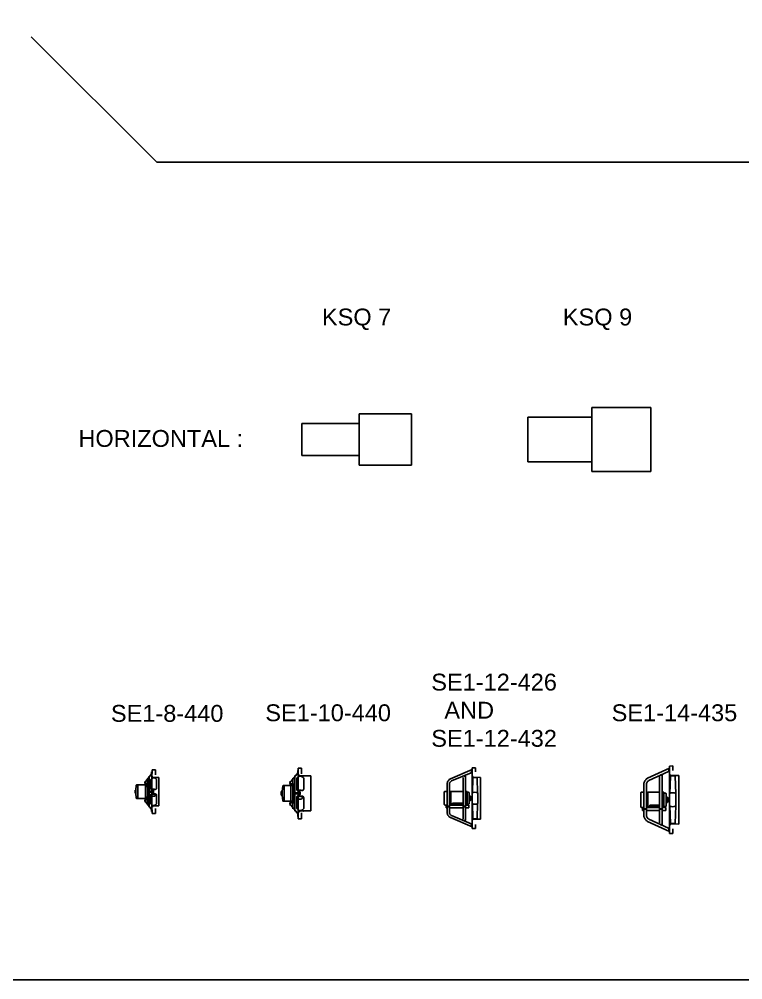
# Model space of a CAD drawing. Header units: inches. Extents: x 2025 to 34930, y -6955 to 4650.
# Drawn here: x 33322.4 to 33537.1, y 2163.5 to 2448.3 of the extents above; entities that cross this region are included whole.
import ezdxf

# ---------------------------------------------------------------- set-up
doc = ezdxf.new("R2010")
doc.units = ezdxf.units.IN
doc.header["$MEASUREMENT"] = 0
doc.styles.add('style1', font='arial.ttf', dxfattribs={"height": 5})

# ---------------------------------------------------------------- blocks, each defined once
blk = doc.blocks.new('SE1-8-440')
for p, q in [((5442.83, -316.19), (5440.74, -318.82)), ((5442.72, -316.33), (5442.72, -315.71)), ((5442.83, -326.87), (5442.83, -316.19)), ((5443.85, -315.03), (5442.85, -315.03)), ((5442.85, -316.16), (5442.85, -315.03)), ((5443.85, -316.49), (5443.85, -315.03)), ((5440.81, -319.52), (5440.81, -318.41)), ((5440.86, -319.06), (5441.59, -319.06)), ((5441.48, -319.6), (5441.48, -317.58)), ((5441.97, -321.38), (5441.97, -316.96)), ((5442.52, -317.94), (5442.52, -320.73)), ((5442.83, -326.24), (5442.83, -316.82)), ((5442.83, -317.58), (5443.03, -317.48)), ((5444.83, -317.34), (5443.45, -317.34)), ((5443.82, -317.55), (5444.04, -317.73)), ((5444.18, -320.47), (5444.18, -317.94)), ((5444.83, -317.34), (5444.83, -325.72)), ((5437.83, -321.08), (5438.02, -321.08)), ((5437.83, -321.99), (5437.83, -321.08)), ((5438.02, -321.08), (5438.2, -319.63)), ((5438.02, -321.08), (5438.02, -321.99)), ((5438.32, -319.52), (5441.31, -319.52)), ((5438.6, -319.52), (5438.6, -323.54)), ((5440.94, -319.52), (5440.94, -323.54)), ((5441.43, -319.6), (5441.74, -319.6)), ((5441.51, -320.84), (5441.43, -319.64)), ((5441.44, -319.74), (5441.74, -319.74)), ((5441.51, -320.84), (5441.51, -322.23)), ((5441.74, -320.84), (5441.51, -320.84)), ((5441.74, -319.33), (5441.97, -319.33)), ((5441.74, -323.73), (5441.74, -319.33)), ((5441.97, -320.11), (5441.74, -320.11)), ((5442.83, -321.38), (5441.74, -321.38)), ((5442.83, -321.68), (5441.74, -321.68)), ((5441.97, -321.68), (5441.97, -326.1)), ((5442.92, -321.41), (5442.83, -321.41)), ((5442.92, -321.66), (5442.83, -321.66)), ((5442.92, -321.18), (5443.26, -321.18)), ((5442.92, -321.88), (5442.92, -321.18)), ((5442.92, -321.88), (5443.26, -321.88)), ((5443.26, -320.95), (5443.26, -322.12)), ((5443.33, -321.26), (5443.26, -321.26)), ((5443.33, -321.81), (5443.26, -321.81)), ((5443.33, -321.26), (5443.33, -321.81)), ((5444.04, -320.78), (5443.95, -320.83)), ((5437.83, -321.99), (5438.02, -321.99)), ((5438.02, -321.99), (5438.2, -323.44)), ((5438.32, -323.54), (5441.31, -323.54)), ((5442.83, -326.87), (5440.74, -324.25)), ((5440.81, -323.54), (5440.81, -324.65)), ((5440.86, -324), (5441.59, -324)), ((5441.51, -322.23), (5441.43, -323.43)), ((5441.43, -323.46), (5441.74, -323.46)), ((5441.44, -323.32), (5441.74, -323.32)), ((5441.48, -323.46), (5441.48, -325.48)), ((5441.74, -322.23), (5441.51, -322.23)), ((5441.97, -322.96), (5441.74, -322.96)), ((5441.74, -323.73), (5441.97, -323.73)), ((5441.86, -323.74), (5441.95, -323.74)), ((5442.52, -325.12), (5442.52, -322.33)), ((5442.83, -322.84), (5442.79, -322.82)), ((5443.11, -322.28), (5442.82, -322.36)), ((5442.83, -322.19), (5442.9, -322.21)), ((5443.69, -322.36), (5443.41, -322.28)), ((5443.99, -322.25), (5444.04, -322.29)), ((5444.18, -325.12), (5444.18, -322.6)), ((5442.72, -326.73), (5442.72, -327.35)), ((5443.08, -325.6), (5442.83, -325.49)), ((5442.85, -326.9), (5442.85, -328.03)), ((5444.83, -325.72), (5443.45, -325.72)), ((5443.85, -326.53), (5443.85, -328.03)), ((5444.04, -325.33), (5443.9, -325.46)), ((5444.04, -325.72), (5444.04, -325.72)), ((5443.85, -328.03), (5442.85, -328.03))]:
    blk.add_line(p, q)
blk.add_circle((5442.99, -321.53), 0.0425)
for centre, radius, start, end in [((5442.78, -315.71), 0.0617, 0, 180), ((5442.8, -316.16), 0.0493, 321.4195, 0), ((5440.86, -318.91), 0.148, 141.4195, 270), ((5441.59, -319.33), 0.271, 0, 90), ((5443.35, -318.34), 0.917, 124.1576, 154.6083), ((5443.49, -316.67), 0.675, 192.9764, 266.165), ((5443.35, -318.34), 0.917, 59.2363, 110.201), ((5443.35, -318.34), 0.917, 25.3917, 41.0076), ((5438.32, -319.64), 0.123, 90, 172.7563), ((5441.31, -319.64), 0.123, 3.5822, 90), ((5442.6, -320.58), 0.143, 180, 237.4082), ((5442.64, -320.73), 0.12, 180, 237.4082), ((5442.74, -320.36), 0.398, 237.4082, 253.1177), ((5442.76, -320.55), 0.333, 237.4082, 253.1177), ((5442.7, -320.5), 0.247, 253.1177, 298.034), ((5442.72, -320.67), 0.207, 253.1177, 298.034), ((5443.26, -321.68), 0.939, 61.966, 118.034), ((5443.07, -320.96), 0.184, 4.3911, 78.8683), ((5443.44, -320.96), 0.184, 101.1317, 175.6089), ((5443.8, -320.67), 0.207, 241.966, 286.8823), ((5443.77, -320.47), 0.405, 281.8285, 296.4344), ((5443.77, -320.47), 0.405, 311.5564, 0.7194), ((5438.32, -323.42), 0.123, 187.2437, 270), ((5440.86, -324.15), 0.148, 90, 218.5805), ((5441.31, -323.42), 0.123, 270, 356.4178), ((5441.59, -323.73), 0.271, 270, 0), ((5442.64, -322.33), 0.12, 122.5918, 180), ((5442.76, -322.51), 0.333, 76.3389, 122.5918), ((5442.95, -322.6), 0.284, 147.6857, 198.1985), ((5442.87, -322.63), 0.207, 198.1985, 248.0951), ((5442.88, -322.56), 0.207, 105.9067, 147.6857), ((5443.26, -321.67), 1.24, 250.074, 291.9081), ((5442.76, -322.51), 0.333, 38.1621, 65.0265), ((5443.07, -322.1), 0.184, 281.1317, 355.6089), ((5443.44, -322.1), 0.184, 184.3911, 258.8683), ((5443.76, -322.51), 0.333, 73.1177, 141.8379), ((5443.64, -322.56), 0.207, 32.8071, 74.0933), ((5443.64, -322.63), 0.207, 291.9081, 341.8381), ((5443.57, -322.6), 0.283, 341.8381, 32.8071), ((5443.77, -322.59), 0.405, 57.9496, 78.1715), ((5443.77, -322.59), 0.405, 359.2806, 48.4436), ((5443.35, -324.73), 0.917, 205.3917, 235.8424), ((5442.78, -327.35), 0.0617, 180, 0), ((5443.49, -326.4), 0.675, 93.835, 167.0236), ((5442.8, -326.9), 0.0493, 0, 38.5805), ((5443.35, -324.73), 0.917, 252.644, 306.8851), ((5443.35, -324.73), 0.917, 318.9924, 334.6083)]:
    blk.add_arc(centre, radius, start, end)
for p in [(5444.04, -317.34), (5444.04, -325.72)]:
    blk.add_point(p)
blk = doc.blocks.new('SE1-10-440')
for p, q in [((5486.21, -315.88), (5483.79, -318.91)), ((5486.08, -316.04), (5486.08, -315.32)), ((5486.21, -328.2), (5486.21, -315.88)), ((5486.21, -327.88), (5486.21, -316.2)), ((5487.22, -314.54), (5486.22, -314.54)), ((5486.22, -315.84), (5486.22, -314.54)), ((5487.22, -316.22), (5487.22, -314.54)), ((5483.87, -319.72), (5483.87, -318.44)), ((5484.64, -319.81), (5484.64, -317.48)), ((5485.21, -321.87), (5485.21, -316.77)), ((5485.82, -317.59), (5485.82, -321.05)), ((5486.21, -317.14), (5486.45, -317.02)), ((5489.96, -316.85), (5486.97, -316.85)), ((5487.43, -317.11), (5487.7, -317.34)), ((5487.87, -320.73), (5487.87, -317.59)), ((5489.96, -316.85), (5489.96, -327.23)), ((5481.21, -321.51), (5481.42, -321.51)), ((5481.21, -322.57), (5481.21, -321.51)), ((5481.42, -321.51), (5481.63, -319.84)), ((5481.42, -321.51), (5481.42, -322.57)), ((5481.77, -319.72), (5484.45, -319.72)), ((5482.09, -319.72), (5482.09, -324.36)), ((5483.92, -319.19), (5484.77, -319.19)), ((5484.02, -319.72), (5484.02, -324.36)), ((5484.58, -319.81), (5484.94, -319.81)), ((5484.68, -321.24), (5484.59, -319.85)), ((5484.6, -319.97), (5484.94, -319.97)), ((5484.68, -321.24), (5484.68, -322.84)), ((5484.94, -321.24), (5484.68, -321.24)), ((5484.94, -319.5), (5485.21, -319.5)), ((5484.94, -324.58), (5484.94, -319.5)), ((5485.21, -320.4), (5484.94, -320.4)), ((5486.21, -321.87), (5484.94, -321.87)), ((5486.31, -321.89), (5486.21, -321.89)), ((5486.31, -321.6), (5486.73, -321.6)), ((5486.31, -322.48), (5486.31, -321.6)), ((5486.73, -321.32), (5486.73, -322.76)), ((5486.82, -321.7), (5486.73, -321.7)), ((5486.82, -321.7), (5486.82, -322.38)), ((5487.7, -321.1), (5487.59, -321.18)), ((5481.21, -322.57), (5481.42, -322.57)), ((5481.42, -322.57), (5481.63, -324.24)), ((5481.77, -324.36), (5484.45, -324.36)), ((5483.87, -324.36), (5483.87, -325.64)), ((5484.58, -324.27), (5484.94, -324.27)), ((5484.68, -322.84), (5484.59, -324.23)), ((5484.6, -324.11), (5484.94, -324.11)), ((5484.64, -324.27), (5484.64, -326.6)), ((5484.94, -322.84), (5484.68, -322.84)), ((5486.21, -322.21), (5484.94, -322.21)), ((5485.21, -323.68), (5484.94, -323.68)), ((5484.94, -324.58), (5485.21, -324.58)), ((5485.08, -324.59), (5485.18, -324.59)), ((5485.21, -322.21), (5485.21, -327.31)), ((5485.82, -326.49), (5485.82, -323.03)), ((5486.21, -323.66), (5486.16, -323.64)), ((5486.55, -322.97), (5486.19, -323.07)), ((5486.31, -322.19), (5486.21, -322.19)), ((5486.21, -322.86), (5486.28, -322.88)), ((5486.31, -322.48), (5486.73, -322.48)), ((5486.82, -322.38), (5486.73, -322.38)), ((5487.27, -323.07), (5486.91, -322.97)), ((5487.64, -322.93), (5487.7, -322.98)), ((5487.87, -326.49), (5487.87, -323.36)), ((5486.21, -328.2), (5483.79, -325.17)), ((5483.92, -324.89), (5484.77, -324.89)), ((5486.51, -327.08), (5486.21, -326.94)), ((5489.96, -327.23), (5486.97, -327.23)), ((5487.7, -326.74), (5487.53, -326.91)), ((5487.7, -327.23), (5487.7, -327.23)), ((5486.08, -328.04), (5486.08, -328.76)), ((5486.22, -328.24), (5486.22, -329.54)), ((5487.22, -329.54), (5486.22, -329.54)), ((5487.22, -327.8), (5487.22, -329.54))]:
    blk.add_line(p, q)
blk.add_circle((5486.39, -322.04), 0.0526)
for centre, radius, start, end in [((5486.15, -315.32), 0.0712, 0, 180), ((5486.16, -315.84), 0.0569, 321.4195, 0), ((5487.02, -316.02), 0.836, 192.9764, 266.165), ((5483.92, -319.02), 0.171, 141.4195, 270), ((5486.84, -318.08), 1.14, 124.1576, 154.6083), ((5486.84, -318.08), 1.14, 59.2363, 110.201), ((5486.84, -318.08), 1.14, 25.3917, 41.0076), ((5481.77, -319.86), 0.142, 90, 172.7563), ((5484.45, -319.86), 0.142, 3.5822, 90), ((5484.77, -319.5), 0.313, 0, 90), ((5485.94, -320.94), 0.165, 180, 237.4082), ((5485.97, -321.05), 0.148, 180, 237.4082), ((5486.1, -320.69), 0.459, 237.4082, 253.1177), ((5486.11, -320.82), 0.413, 237.4082, 253.1177), ((5486.05, -320.85), 0.285, 253.1177, 298.034), ((5486.06, -320.97), 0.256, 253.1177, 298.034), ((5486.73, -322.23), 1.16, 61.966, 118.034), ((5486.5, -321.33), 0.228, 4.3911, 78.8683), ((5486.96, -321.33), 0.228, 101.1317, 175.6089), ((5487.4, -320.97), 0.256, 241.966, 286.8823), ((5487.37, -320.73), 0.502, 281.8285, 296.4344), ((5487.37, -320.73), 0.502, 311.5564, 0.7194), ((5481.77, -324.22), 0.142, 187.2437, 270), ((5484.45, -324.22), 0.142, 270, 356.4178), ((5484.77, -324.58), 0.313, 270, 0), ((5485.97, -323.03), 0.148, 122.5918, 180), ((5486.11, -323.26), 0.413, 76.3389, 122.5918), ((5486.34, -323.37), 0.352, 147.6857, 198.1985), ((5486.25, -323.4), 0.256, 198.1985, 248.0951), ((5486.26, -323.32), 0.256, 105.9067, 147.6857), ((5486.73, -322.21), 1.54, 250.074, 291.9081), ((5486.11, -323.26), 0.413, 38.1621, 65.0265), ((5486.5, -322.75), 0.228, 281.1317, 355.6089), ((5486.96, -322.75), 0.228, 184.3911, 258.8683), ((5487.35, -323.26), 0.413, 73.1177, 141.8379), ((5487.2, -323.32), 0.256, 32.8071, 74.0933), ((5487.21, -323.4), 0.256, 291.9081, 341.8381), ((5487.12, -323.37), 0.351, 341.8381, 32.8071), ((5487.37, -323.35), 0.502, 57.9496, 78.1715), ((5487.37, -323.35), 0.502, 359.2806, 48.4436), ((5483.92, -325.06), 0.171, 90, 218.5805), ((5486.84, -326), 1.14, 205.3917, 235.8424), ((5487.02, -328.06), 0.836, 93.835, 167.0236), ((5486.84, -326), 1.14, 252.644, 306.8851), ((5486.84, -326), 1.14, 318.9924, 334.6083), ((5486.15, -328.76), 0.0712, 180, 0), ((5486.16, -328.24), 0.0569, 0, 38.5805)]:
    blk.add_arc(centre, radius, start, end)
for p in [(5487.7, -316.85), (5487.7, -327.23)]:
    blk.add_point(p)
blk = doc.blocks.new('SE1-12-426')
for p, q in [((5531.38, -317.73), (5537.81, -315)), ((5531.72, -318.32), (5537.59, -315.9)), ((5537.59, -315.9), (5537.83, -315.03)), ((5537.83, -315.03), (5537.81, -315)), ((5538.83, -314.45), (5537.83, -314.48)), ((5537.83, -332.48), (5537.83, -314.48)), ((5538.83, -314.45), (5538.83, -315.67)), ((5530.41, -319.24), (5530.44, -319.03)), ((5530.44, -319.03), (5530.49, -318.84)), ((5530.49, -318.84), (5530.57, -318.64)), ((5530.57, -318.64), (5530.66, -318.45)), ((5530.66, -318.45), (5530.77, -318.28)), ((5530.77, -318.28), (5530.91, -318.11)), ((5530.91, -318.11), (5531.05, -317.97)), ((5531.05, -317.97), (5531.38, -317.73)), ((5531.1, -319.17), (5531.14, -319.04)), ((5531.14, -319.04), (5531.19, -318.92)), ((5531.19, -318.92), (5531.25, -318.79)), ((5531.25, -318.79), (5531.32, -318.68)), ((5531.32, -318.68), (5531.41, -318.57)), ((5531.41, -318.57), (5531.51, -318.48)), ((5531.51, -318.48), (5531.72, -318.32)), ((5535.19, -317.29), (5535.19, -329.66)), ((5535.86, -330.05), (5535.86, -316.9)), ((5537.91, -321.84), (5538.06, -317.5)), ((5538.06, -317.48), (5538.07, -317.45)), ((5538.06, -317.5), (5538.06, -317.48)), ((5538.06, -317.5), (5538.06, -317.5)), ((5538.07, -317.45), (5538.08, -317.43)), ((5538.08, -317.43), (5538.09, -317.41)), ((5538.09, -317.41), (5538.11, -317.39)), ((5538.11, -317.39), (5538.13, -317.38)), ((5538.13, -317.38), (5538.15, -317.36)), ((5538.15, -317.36), (5538.17, -317.35)), ((5538.17, -317.35), (5538.22, -317.35)), ((5538.21, -317.27), (5540.33, -317.29)), ((5538.22, -317.35), (5539.16, -317.35)), ((5539.16, -317.35), (5539.16, -317.35)), ((5539.16, -317.35), (5539.18, -317.35)), ((5539.18, -317.35), (5539.21, -317.35)), ((5539.21, -317.35), (5539.23, -317.36)), ((5539.23, -317.36), (5539.25, -317.38)), ((5539.25, -317.38), (5539.27, -317.39)), ((5539.27, -317.39), (5539.29, -317.41)), ((5539.29, -317.41), (5539.3, -317.43)), ((5539.3, -317.43), (5539.31, -317.46)), ((5539.31, -317.46), (5539.32, -317.5)), ((5539.32, -317.5), (5539.45, -321.86)), ((5540.33, -329.67), (5540.33, -317.29)), ((5529.58, -321.58), (5529.6, -321.55)), ((5529.58, -321.61), (5529.58, -321.58)), ((5529.58, -321.64), (5529.58, -321.61)), ((5529.58, -325.32), (5529.58, -321.64)), ((5529.58, -321.64), (5529.58, -321.64)), ((5529.6, -321.55), (5529.61, -321.52)), ((5529.61, -321.52), (5529.63, -321.5)), ((5529.63, -321.5), (5529.66, -321.48)), ((5529.66, -321.48), (5529.69, -321.46)), ((5529.69, -321.46), (5529.72, -321.45)), ((5529.72, -321.45), (5529.78, -321.44)), ((5529.78, -321.44), (5530.4, -321.44)), ((5530.4, -319.43), (5530.41, -319.24)), ((5530.4, -327.52), (5530.4, -319.43)), ((5530.4, -319.43), (5530.4, -319.43)), ((5531.08, -319.3), (5531.1, -319.17)), ((5531.08, -319.43), (5531.08, -319.3)), ((5531.08, -327.52), (5531.08, -319.43)), ((5531.08, -319.43), (5531.08, -319.43)), ((5531.08, -321.44), (5531.29, -321.44)), ((5531.29, -321.44), (5531.29, -321.44)), ((5531.29, -321.44), (5531.32, -321.44)), ((5531.32, -321.44), (5531.35, -321.45)), ((5531.35, -321.45), (5531.38, -321.46)), ((5531.38, -321.46), (5531.41, -321.48)), ((5531.41, -321.48), (5531.43, -321.5)), ((5531.43, -321.5), (5531.45, -321.52)), ((5531.45, -321.52), (5531.47, -321.55)), ((5531.47, -321.55), (5531.48, -321.58)), ((5531.48, -321.58), (5531.49, -321.64)), ((5531.49, -321.57), (5531.5, -321.55)), ((5531.49, -321.59), (5531.49, -321.57)), ((5531.49, -321.64), (5531.49, -325.29)), ((5531.5, -321.55), (5531.51, -321.53)), ((5531.51, -321.53), (5531.53, -321.51)), ((5531.53, -321.51), (5531.55, -321.49)), ((5531.55, -321.49), (5531.58, -321.47)), ((5531.58, -321.47), (5531.61, -321.46)), ((5531.61, -321.46), (5531.65, -321.45)), ((5531.65, -321.45), (5531.71, -321.45)), ((5531.71, -321.45), (5535.19, -321.45)), ((5536.22, -321.45), (5535.86, -321.45)), ((5536.25, -321.45), (5536.22, -321.45)), ((5536.27, -321.46), (5536.25, -321.45)), ((5536.28, -321.46), (5536.27, -321.46)), ((5536.29, -321.48), (5536.28, -321.46)), ((5536.3, -321.49), (5536.29, -321.48)), ((5536.31, -321.5), (5536.3, -321.49)), ((5536.32, -321.52), (5536.31, -321.5)), ((5536.32, -321.53), (5536.32, -321.52)), ((5536.32, -321.55), (5536.32, -321.53)), ((5536.32, -325.24), (5536.32, -321.55)), ((5536.32, -321.55), (5536.32, -321.55)), ((5536.32, -321.72), (5536.76, -321.72)), ((5536.76, -321.72), (5536.76, -321.72)), ((5536.76, -321.72), (5536.79, -321.72)), ((5536.79, -321.72), (5536.82, -321.73)), ((5536.82, -321.73), (5536.85, -321.74)), ((5536.85, -321.74), (5536.88, -321.75)), ((5536.88, -321.75), (5536.9, -321.78)), ((5536.9, -321.78), (5536.93, -321.8)), ((5536.93, -321.8), (5536.94, -321.83)), ((5536.94, -321.83), (5536.95, -321.86)), ((5536.95, -321.86), (5536.96, -321.92)), ((5537.83, -321.88), (5537.83, -325.03)), ((5537.91, -321.84), (5537.91, -321.84)), ((5539.48, -325.03), (5539.48, -321.88)), ((5536.96, -321.92), (5536.96, -325.04)), ((5536.96, -322.76), (5537.28, -322.76)), ((5537.28, -324.2), (5536.96, -324.2)), ((5537.28, -322.76), (5537.28, -324.2)), ((5537.34, -323.21), (5537.28, -323.21)), ((5537.28, -323.75), (5537.34, -323.75)), ((5537.34, -323.75), (5537.34, -323.21)), ((5537.59, -323.22), (5537.34, -323.22)), ((5537.34, -323.74), (5537.59, -323.74)), ((5537.61, -323), (5537.59, -323.02)), ((5537.59, -323.02), (5537.59, -323.94)), ((5537.59, -323.94), (5537.61, -323.96)), ((5537.83, -323), (5537.61, -323)), ((5537.61, -323.96), (5537.83, -323.96)), ((5529.58, -325.37), (5529.58, -325.32)), ((5529.6, -325.4), (5529.58, -325.37)), ((5529.61, -325.43), (5529.6, -325.4)), ((5529.63, -325.46), (5529.61, -325.43)), ((5529.66, -325.48), (5529.63, -325.46)), ((5529.69, -325.49), (5529.66, -325.48)), ((5529.72, -325.51), (5529.69, -325.49)), ((5529.75, -325.51), (5529.72, -325.51)), ((5529.77, -325.52), (5529.75, -325.51)), ((5530.08, -325.52), (5529.77, -325.52)), ((5529.77, -325.52), (5529.77, -325.52)), ((5530.08, -326.32), (5530.08, -325.52)), ((5530.08, -325.52), (5530.4, -325.52)), ((5530.4, -326.32), (5530.08, -326.32)), ((5530.44, -327.92), (5530.4, -327.52)), ((5531.08, -325.52), (5535.19, -325.52)), ((5531.08, -325.52), (5531.34, -325.52)), ((5535.19, -326.32), (5531.08, -326.32)), ((5531.1, -327.78), (5531.08, -327.52)), ((5535.19, -325.29), (5531.34, -325.29)), ((5531.34, -325.29), (5531.34, -325.52)), ((5531.49, -325.23), (5531.98, -325.23)), ((5535.19, -324.92), (5531.98, -324.92)), ((5531.98, -324.92), (5531.98, -325.52)), ((5535.86, -325.23), (5536.32, -325.23)), ((5535.86, -325.52), (5536.89, -325.52)), ((5536.89, -326.32), (5535.86, -326.32)), ((5536.76, -325.24), (5536.32, -325.24)), ((5536.82, -325.23), (5536.76, -325.24)), ((5536.85, -325.22), (5536.82, -325.23)), ((5536.88, -325.2), (5536.85, -325.22)), ((5536.9, -325.18), (5536.88, -325.2)), ((5536.89, -325.52), (5536.89, -326.32)), ((5536.93, -325.15), (5536.9, -325.18)), ((5536.94, -325.13), (5536.93, -325.15)), ((5536.95, -325.1), (5536.94, -325.13)), ((5536.96, -325.07), (5536.95, -325.1)), ((5536.96, -325.04), (5536.96, -325.04)), ((5536.96, -325.04), (5536.96, -325.07)), ((5537.91, -325.07), (5538.06, -329.41)), ((5539.32, -329.41), (5539.45, -325.05)), ((5530.49, -328.12), (5530.44, -327.92)), ((5530.57, -328.32), (5530.49, -328.12)), ((5530.66, -328.5), (5530.57, -328.32)), ((5530.77, -328.68), (5530.66, -328.5)), ((5530.91, -328.84), (5530.77, -328.68)), ((5531.05, -328.99), (5530.91, -328.84)), ((5531.21, -329.11), (5531.05, -328.99)), ((5531.14, -327.91), (5531.1, -327.78)), ((5531.19, -328.04), (5531.14, -327.91)), ((5531.25, -328.16), (5531.19, -328.04)), ((5531.38, -329.22), (5531.21, -329.11)), ((5531.32, -328.28), (5531.25, -328.16)), ((5531.41, -328.38), (5531.32, -328.28)), ((5537.81, -331.96), (5531.38, -329.22)), ((5531.38, -329.22), (5531.38, -329.22)), ((5531.51, -328.48), (5531.41, -328.38)), ((5531.61, -328.56), (5531.51, -328.48)), ((5531.72, -328.63), (5531.61, -328.56)), ((5537.59, -331.05), (5531.72, -328.63)), ((5531.72, -328.63), (5531.72, -328.63)), ((5538.06, -329.41), (5538.06, -329.41)), ((5538.06, -329.41), (5538.06, -329.44)), ((5538.06, -329.44), (5538.07, -329.46)), ((5538.07, -329.46), (5538.08, -329.48)), ((5538.08, -329.48), (5538.09, -329.5)), ((5538.09, -329.5), (5538.11, -329.52)), ((5538.11, -329.52), (5538.13, -329.54)), ((5538.13, -329.54), (5538.15, -329.55)), ((5538.15, -329.55), (5538.17, -329.56)), ((5538.17, -329.56), (5538.22, -329.57)), ((5538.21, -329.65), (5540.33, -329.67)), ((5538.22, -329.57), (5539.16, -329.57)), ((5539.16, -329.57), (5539.16, -329.57)), ((5539.16, -329.57), (5539.18, -329.57)), ((5539.18, -329.57), (5539.21, -329.56)), ((5539.21, -329.56), (5539.23, -329.55)), ((5539.23, -329.55), (5539.25, -329.54)), ((5539.25, -329.54), (5539.27, -329.52)), ((5539.27, -329.52), (5539.29, -329.5)), ((5539.29, -329.5), (5539.3, -329.48)), ((5539.3, -329.48), (5539.31, -329.46)), ((5539.31, -329.46), (5539.32, -329.41)), ((5537.59, -331.05), (5537.83, -331.92)), ((5537.83, -331.92), (5537.81, -331.96)), ((5538.83, -332.45), (5537.83, -332.48)), ((5538.83, -332.45), (5538.83, -331.23))]:
    blk.add_line(p, q)
for centre, radius in [((5535.51, -316.84), 0.09), ((5537.71, -323.48), 0.05), ((5530.78, -325.93), 0.09), ((5535.51, -325.92), 0.09), ((5535.51, -330.12), 0.09)]:
    blk.add_circle(centre, radius)
for centre, radius, start, end in [((5538.21, -316.98), 0.287, 180, 270), ((5538.65, -323.46), 1.78, 62.3161, 117.6839), ((5538.65, -323.46), 1.78, 242.3161, 297.6839), ((5538.21, -329.93), 0.287, 90, 180)]:
    blk.add_arc(centre, radius, start, end)
blk = doc.blocks.new('SE1-14-435')
for p, q in [((5589.87, -317.56), (5596.34, -314.52)), ((5590.25, -318.22), (5596.11, -315.53)), ((5596.11, -315.53), (5596.37, -314.56)), ((5596.37, -314.56), (5596.34, -314.52)), ((5597.37, -313.91), (5596.37, -313.94)), ((5596.37, -333.94), (5596.37, -313.94)), ((5597.37, -313.91), (5597.37, -315.27)), ((5588.79, -319.23), (5588.82, -319.01)), ((5588.82, -319.01), (5588.88, -318.79)), ((5588.88, -318.79), (5588.97, -318.57)), ((5588.97, -318.57), (5589.07, -318.36)), ((5589.07, -318.36), (5589.2, -318.17)), ((5589.2, -318.17), (5589.35, -317.99)), ((5589.35, -317.99), (5589.51, -317.83)), ((5589.51, -317.83), (5589.87, -317.56)), ((5589.56, -319.16), (5589.6, -319.02)), ((5589.6, -319.02), (5589.66, -318.88)), ((5589.66, -318.88), (5589.73, -318.74)), ((5589.73, -318.74), (5589.81, -318.61)), ((5589.81, -318.61), (5589.9, -318.49)), ((5589.9, -318.49), (5590.01, -318.39)), ((5590.01, -318.39), (5590.25, -318.22)), ((5593.43, -317.08), (5593.43, -330.81)), ((5594.19, -331.25), (5594.19, -316.64)), ((5596.46, -322.04), (5596.64, -317)), ((5596.64, -316.98), (5596.65, -316.95)), ((5596.64, -317), (5596.64, -316.98)), ((5596.64, -317), (5596.64, -317)), ((5596.65, -316.95), (5596.66, -316.92)), ((5596.66, -316.92), (5596.67, -316.9)), ((5596.67, -316.9), (5596.69, -316.88)), ((5596.69, -316.88), (5596.72, -316.86)), ((5596.72, -316.86), (5596.74, -316.84)), ((5596.74, -316.84), (5596.77, -316.83)), ((5596.77, -316.83), (5596.82, -316.82)), ((5596.81, -316.73), (5599.12, -316.76)), ((5596.82, -316.82), (5597.92, -316.82)), ((5597.92, -316.82), (5597.92, -316.82)), ((5597.92, -316.82), (5597.94, -316.83)), ((5597.94, -316.83), (5597.97, -316.83)), ((5597.97, -316.83), (5598, -316.84)), ((5598, -316.84), (5598.02, -316.86)), ((5598.02, -316.86), (5598.05, -316.88)), ((5598.05, -316.88), (5598.07, -316.9)), ((5598.07, -316.9), (5598.08, -316.92)), ((5598.08, -316.92), (5598.09, -316.95)), ((5598.09, -316.95), (5598.1, -317)), ((5598.1, -317), (5598.25, -322.07)), ((5599.12, -331.14), (5599.12, -316.76)), ((5587.87, -321.87), (5587.88, -321.84)), ((5587.87, -321.9), (5587.87, -321.87)), ((5587.87, -325.99), (5587.87, -321.9)), ((5587.87, -321.9), (5587.87, -321.9)), ((5587.88, -321.84), (5587.89, -321.8)), ((5587.89, -321.8), (5587.91, -321.77)), ((5587.91, -321.77), (5587.93, -321.75)), ((5587.93, -321.75), (5587.96, -321.72)), ((5587.96, -321.72), (5587.99, -321.7)), ((5587.99, -321.7), (5588.02, -321.69)), ((5588.02, -321.69), (5588.09, -321.68)), ((5588.09, -321.68), (5588.78, -321.68)), ((5588.78, -319.45), (5588.79, -319.23)), ((5588.78, -328.44), (5588.78, -319.45)), ((5588.78, -319.45), (5588.78, -319.45)), ((5589.53, -319.45), (5589.54, -319.31)), ((5589.53, -328.44), (5589.53, -319.45)), ((5589.53, -319.45), (5589.53, -319.45)), ((5589.53, -321.68), (5589.77, -321.68)), ((5589.54, -319.31), (5589.56, -319.16)), ((5589.77, -321.68), (5589.77, -321.68)), ((5589.77, -321.68), (5589.8, -321.68)), ((5589.8, -321.68), (5589.84, -321.69)), ((5589.84, -321.69), (5589.87, -321.7)), ((5589.87, -321.7), (5589.9, -321.72)), ((5589.9, -321.72), (5589.93, -321.75)), ((5589.93, -321.75), (5589.95, -321.77)), ((5589.95, -321.77), (5589.97, -321.8)), ((5589.97, -321.8), (5589.98, -321.84)), ((5589.98, -321.84), (5589.99, -321.9)), ((5589.99, -321.83), (5590, -321.81)), ((5589.99, -321.85), (5589.99, -321.83)), ((5589.99, -321.9), (5589.99, -325.96)), ((5590, -321.81), (5590.02, -321.78)), ((5590.02, -321.78), (5590.04, -321.76)), ((5590.04, -321.76), (5590.06, -321.74)), ((5590.06, -321.74), (5590.1, -321.72)), ((5590.1, -321.72), (5590.13, -321.71)), ((5590.13, -321.71), (5590.17, -321.7)), ((5590.17, -321.7), (5590.24, -321.69)), ((5590.24, -321.69), (5593.43, -321.69)), ((5594.59, -321.69), (5594.19, -321.69)), ((5594.62, -321.69), (5594.59, -321.69)), ((5594.63, -321.7), (5594.62, -321.69)), ((5594.65, -321.71), (5594.63, -321.7)), ((5594.66, -321.72), (5594.65, -321.71)), ((5594.68, -321.73), (5594.66, -321.72)), ((5594.68, -321.75), (5594.68, -321.73)), ((5594.69, -321.77), (5594.68, -321.75)), ((5594.7, -321.78), (5594.69, -321.77)), ((5594.7, -321.8), (5594.7, -321.78)), ((5594.7, -325.9), (5594.7, -321.8)), ((5594.7, -321.8), (5594.7, -321.8)), ((5594.7, -321.99), (5595.19, -321.99)), ((5595.19, -321.99), (5595.19, -321.99)), ((5595.19, -321.99), (5595.22, -321.99)), ((5595.22, -321.99), (5595.25, -322)), ((5595.25, -322), (5595.28, -322.01)), ((5595.28, -322.01), (5595.31, -322.03)), ((5595.31, -322.03), (5595.34, -322.05)), ((5595.34, -322.05), (5595.37, -322.08)), ((5595.37, -322.08), (5595.38, -322.11)), ((5595.38, -322.11), (5595.4, -322.15)), ((5595.4, -322.15), (5595.41, -322.21)), ((5595.41, -322.21), (5595.41, -325.68)), ((5595.41, -323.15), (5595.76, -323.15)), ((5595.76, -324.75), (5595.41, -324.75)), ((5595.76, -323.15), (5595.76, -324.75)), ((5595.83, -323.65), (5595.76, -323.65)), ((5595.76, -324.25), (5595.83, -324.25)), ((5595.83, -324.25), (5595.83, -323.65)), ((5596.1, -323.66), (5595.83, -323.66)), ((5595.83, -324.23), (5596.1, -324.23)), ((5596.12, -323.41), (5596.1, -323.43)), ((5596.1, -323.43), (5596.1, -324.46)), ((5596.1, -324.46), (5596.12, -324.48)), ((5596.37, -323.41), (5596.12, -323.41)), ((5596.12, -324.48), (5596.37, -324.48)), ((5596.37, -322.09), (5596.37, -325.75)), ((5596.46, -322.04), (5596.46, -322.04)), ((5598.29, -325.75), (5598.29, -322.09)), ((5587.88, -326.05), (5587.87, -325.99)), ((5587.89, -326.09), (5587.88, -326.05)), ((5587.91, -326.12), (5587.89, -326.09)), ((5587.93, -326.14), (5587.91, -326.12)), ((5587.96, -326.17), (5587.93, -326.14)), ((5587.99, -326.19), (5587.96, -326.17)), ((5588.02, -326.2), (5587.99, -326.19)), ((5588.05, -326.21), (5588.02, -326.2)), ((5588.09, -326.21), (5588.05, -326.21)), ((5588.42, -326.21), (5588.09, -326.21)), ((5588.09, -326.21), (5588.09, -326.21)), ((5588.42, -327.1), (5588.42, -326.21)), ((5588.42, -326.21), (5588.78, -326.21)), ((5588.78, -327.1), (5588.42, -327.1)), ((5589.53, -326.21), (5593.43, -326.21)), ((5589.53, -326.21), (5589.82, -326.21)), ((5593.43, -327.1), (5589.53, -327.1)), ((5593.43, -325.96), (5589.82, -325.96)), ((5589.82, -325.96), (5589.82, -326.21)), ((5589.99, -325.9), (5590.53, -325.9)), ((5593.43, -325.55), (5590.53, -325.55)), ((5590.53, -325.55), (5590.53, -326.21)), ((5594.19, -325.89), (5594.7, -325.89)), ((5594.19, -326.21), (5595.32, -326.21)), ((5595.32, -327.1), (5594.19, -327.1)), ((5595.19, -325.9), (5594.7, -325.9)), ((5595.25, -325.89), (5595.19, -325.9)), ((5595.28, -325.88), (5595.25, -325.89)), ((5595.31, -325.86), (5595.28, -325.88)), ((5595.34, -325.84), (5595.31, -325.86)), ((5595.32, -326.21), (5595.32, -327.1)), ((5595.37, -325.81), (5595.34, -325.84)), ((5595.38, -325.78), (5595.37, -325.81)), ((5595.4, -325.74), (5595.38, -325.78)), ((5595.41, -325.71), (5595.4, -325.74)), ((5595.41, -325.68), (5595.41, -325.68)), ((5595.41, -325.68), (5595.41, -325.71)), ((5596.46, -325.8), (5596.64, -330.84)), ((5598.1, -330.84), (5598.25, -325.77)), ((5588.82, -328.88), (5588.78, -328.44)), ((5588.88, -329.11), (5588.82, -328.88)), ((5588.97, -329.32), (5588.88, -329.11)), ((5589.07, -329.53), (5588.97, -329.32)), ((5589.2, -329.73), (5589.07, -329.53)), ((5589.35, -329.91), (5589.2, -329.73)), ((5589.51, -330.07), (5589.35, -329.91)), ((5589.68, -330.21), (5589.51, -330.07)), ((5589.56, -328.73), (5589.53, -328.44)), ((5589.6, -328.88), (5589.56, -328.73)), ((5589.66, -329.02), (5589.6, -328.88)), ((5589.73, -329.15), (5589.66, -329.02)), ((5589.87, -330.33), (5589.68, -330.21)), ((5589.81, -329.28), (5589.73, -329.15)), ((5589.9, -329.4), (5589.81, -329.28)), ((5596.34, -333.37), (5589.87, -330.33)), ((5589.87, -330.33), (5589.87, -330.33)), ((5590.01, -329.5), (5589.9, -329.4)), ((5590.13, -329.6), (5590.01, -329.5)), ((5590.25, -329.67), (5590.13, -329.6)), ((5596.11, -332.36), (5590.25, -329.67)), ((5590.25, -329.67), (5590.25, -329.67)), ((5596.11, -332.36), (5596.37, -333.33)), ((5596.64, -330.84), (5596.64, -330.84)), ((5596.64, -330.84), (5596.64, -330.87)), ((5596.64, -330.87), (5596.65, -330.89)), ((5596.65, -330.89), (5596.66, -330.92)), ((5596.66, -330.92), (5596.67, -330.95)), ((5596.67, -330.95), (5596.69, -330.97)), ((5596.69, -330.97), (5596.72, -330.99)), ((5596.72, -330.99), (5596.74, -331)), ((5596.74, -331), (5596.77, -331.01)), ((5596.77, -331.01), (5596.82, -331.02)), ((5596.81, -331.11), (5599.12, -331.14)), ((5596.82, -331.02), (5597.92, -331.02)), ((5597.37, -333.91), (5597.37, -332.56)), ((5597.92, -331.02), (5597.92, -331.02)), ((5597.92, -331.02), (5597.94, -331.02)), ((5597.94, -331.02), (5597.97, -331.01)), ((5597.97, -331.01), (5598, -331)), ((5598, -331), (5598.02, -330.99)), ((5598.02, -330.99), (5598.05, -330.97)), ((5598.05, -330.97), (5598.07, -330.94)), ((5598.07, -330.94), (5598.08, -330.92)), ((5598.08, -330.92), (5598.09, -330.89)), ((5598.09, -330.89), (5598.1, -330.84)), ((5596.37, -333.33), (5596.34, -333.37)), ((5597.37, -333.91), (5596.37, -333.94))]:
    blk.add_line(p, q)
for centre, radius in [((5593.79, -316.57), 0.1), ((5596.23, -323.95), 0.0556), ((5589.2, -326.67), 0.1), ((5593.79, -326.66), 0.1), ((5593.79, -331.32), 0.1)]:
    blk.add_circle(centre, radius)
for centre, radius, start, end in [((5596.81, -316.4), 0.333, 180, 270), ((5597.33, -323.92), 2.07, 62.3161, 117.6839), ((5597.33, -323.92), 2.07, 242.3161, 297.6839), ((5596.81, -331.45), 0.333, 90, 180)]:
    blk.add_arc(centre, radius, start, end)
blk = doc.blocks.new('KSQ 7')
for p, q in [((5519.81, -148.43), (5504.31, -148.43)), ((5504.31, -163.68), (5504.31, -148.43)), ((5519.81, -163.68), (5519.81, -148.43)), ((5487.31, -160.8), (5487.31, -151.3)), ((5487.31, -151.3), (5504.31, -151.3)), ((5504.31, -160.8), (5487.31, -160.8)), ((5519.81, -163.68), (5504.31, -163.68))]:
    blk.add_line(p, q)
blk = doc.blocks.new('KSQ 9')
for p, q in [((5590.86, -146.55), (5573.36, -146.55)), ((5573.36, -165.55), (5573.36, -146.55)), ((5590.86, -165.55), (5590.86, -146.55)), ((5554.36, -162.68), (5554.36, -149.43)), ((5554.36, -149.43), (5573.36, -149.43)), ((5554.36, -162.68), (5573.36, -162.68)), ((5590.86, -165.55), (5573.36, -165.55))]:
    blk.add_line(p, q)

msp = doc.modelspace()

# ---------------------------------------------------------------- linework, layer by layer
for p, q in [((33326.03, 2443.16), (33363.24, 2405.95)), ((33363.24, 2405.95), (33863.86, 2405.95))]:
    msp.add_line(p, q)
msp.add_lwpolyline([(33032.32, 2744.75), (34309.5, 2744.75), (34309.5, 2163.46), (33032.32, 2163.46)], close=True)

# ---------------------------------------------------------------- block references
for name, p in [('KSQ 9', (27919, 2479.75)), ('KSQ 7', (27919, 2479.75)), ('SE1-8-440', (27919, 2540.78)), ('SE1-10-440', (27919, 2540.78)), ('SE1-12-426', (27919, 2540.78)), ('SE1-14-435', (27919, 2540.78))]:
    msp.add_blockref(name, p)

# ---------------------------------------------------------------- texts
at = {"char_height": 5, "attachment_point": 1, "style": 'style1'}
for s, insert in [('KSQ 7', (33412.27, 2362.52)), ('KSQ 9', (33483.75, 2362.52)), ('HORIZONTAL :', (33340.01, 2326.51)), ('SE1-12-426\\P  AND\\PSE1-12-432', (33444.71, 2254.24)), ('SE1-8-440 ', (33349.66, 2244.97)), ('SE1-10-440', (33395.47, 2245.15)), ('SE1-14-435', (33498.22, 2245.15))]:
    msp.add_mtext_dynamic_manual_height_columns(s, width=65.1437, gutter_width=25, heights=[0], dxfattribs=dict(at, insert=insert))

doc.saveas('drawing.dxf')
